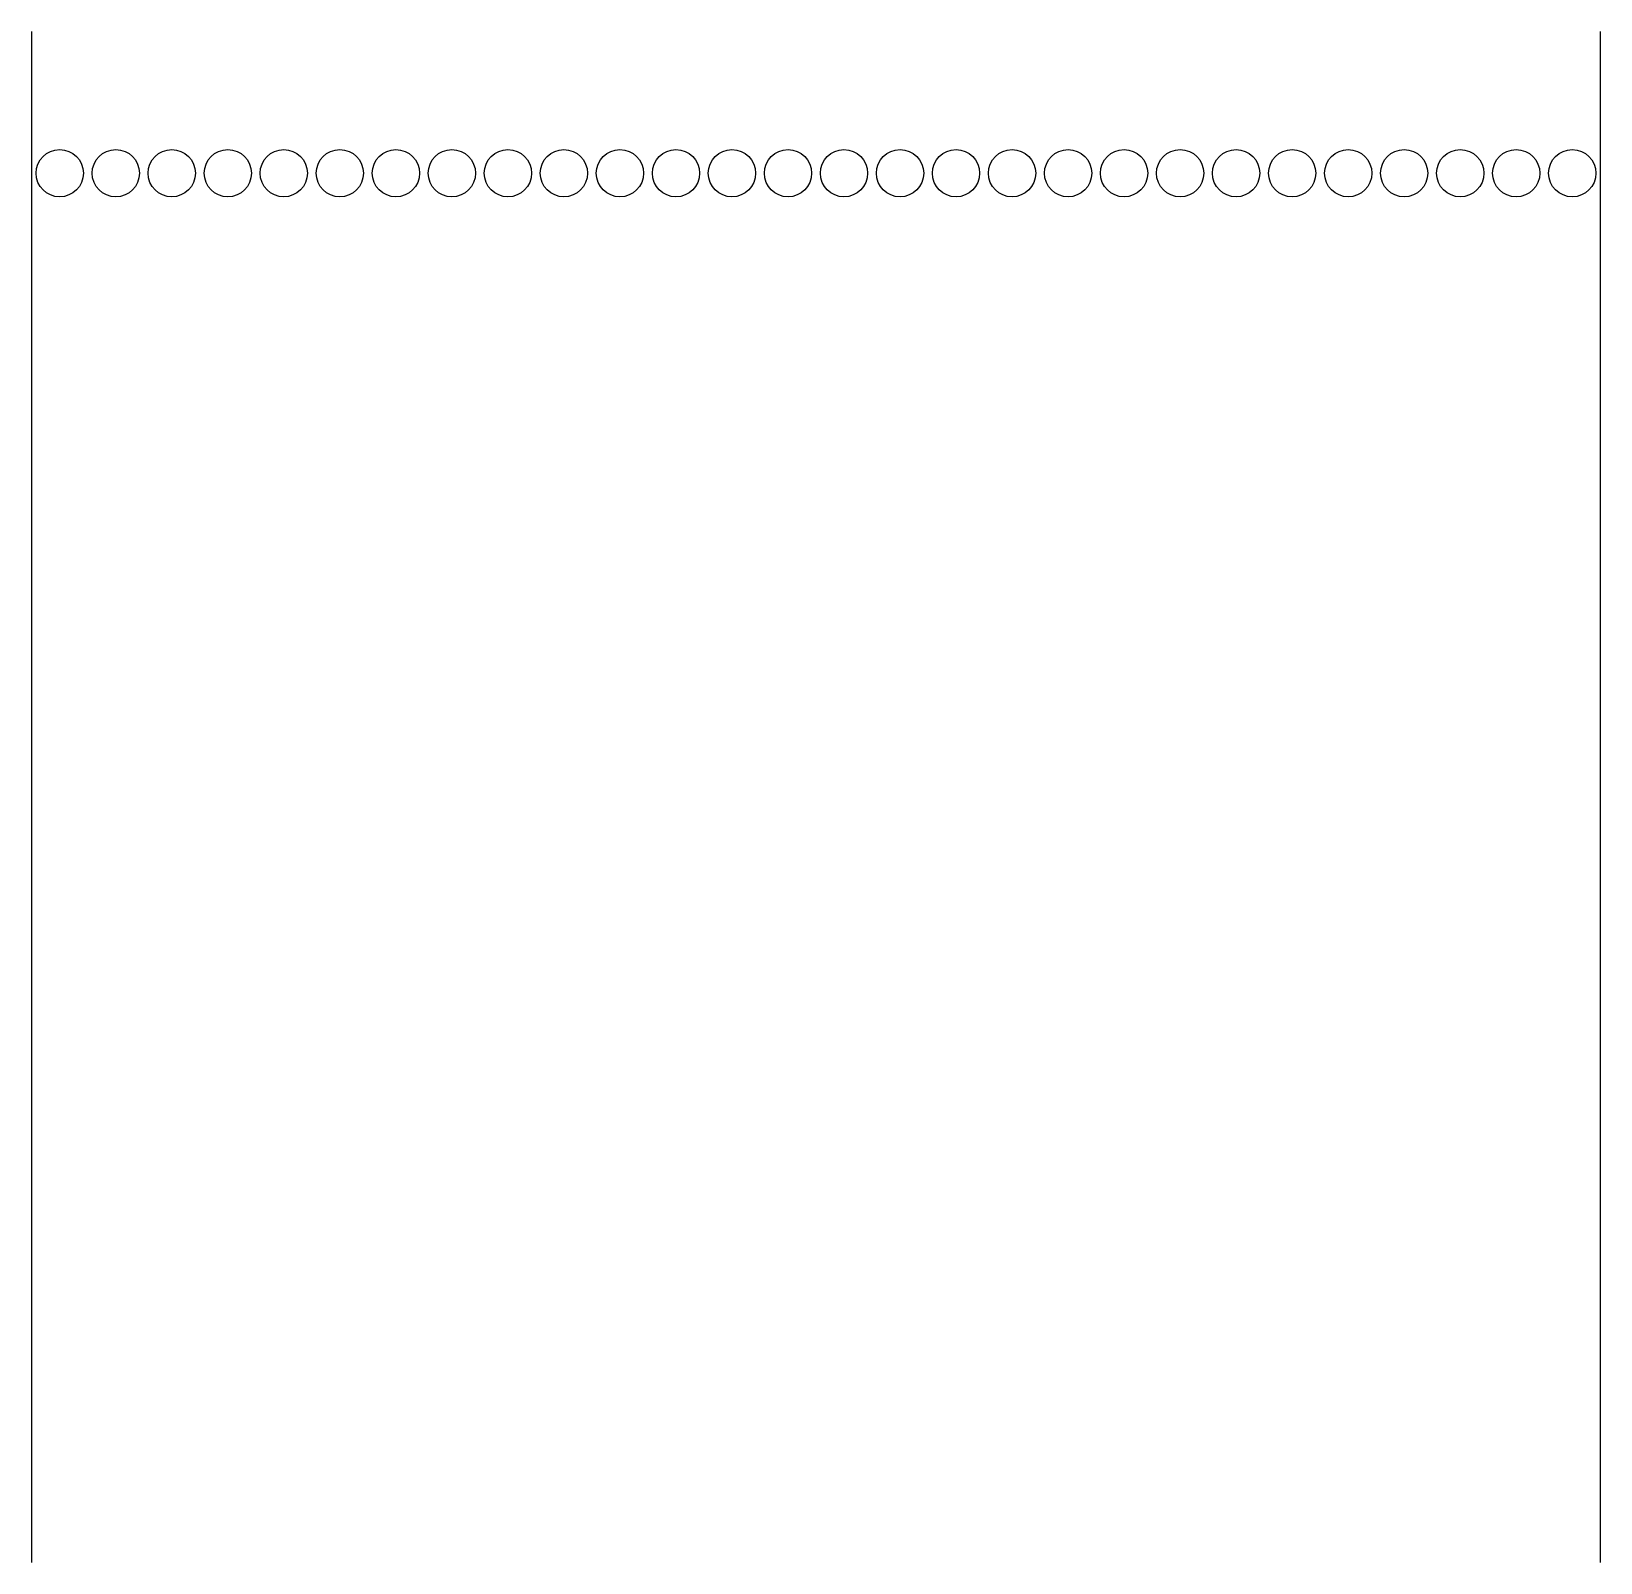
# Model space of a CAD drawing. Header units: millimetres. Extents: x 0 to 166, y -162 to 0.
import ezdxf

# ---------------------------------------------------------------- set-up
doc = ezdxf.new("R2010")
doc.units = ezdxf.units.MM
doc.layers.get('0').update_dxf_attribs({"linetype": 'CONTINUOUS'})

msp = doc.modelspace()

# ---------------------------------------------------------------- linework, layer by layer
for p, q in [((0, 0), (0, -161.96)), ((166, -161.96), (166, 0))]:
    msp.add_line(p, q)
for centre in [(3, -15), (8.93, -15), (14.85, -15), (20.78, -15), (26.7, -15), (32.63, -15), (38.56, -15), (44.48, -15), (50.41, -15), (56.33, -15), (62.26, -15), (68.19, -15), (74.11, -15), (80.04, -15), (85.96, -15), (91.89, -15), (97.81, -15), (103.74, -15), (109.67, -15), (115.59, -15), (121.52, -15), (127.44, -15), (133.37, -15), (139.3, -15), (145.22, -15), (151.15, -15), (157.07, -15), (163, -15)]:
    msp.add_circle(centre, 2.5)

doc.saveas('drawing.dxf')
